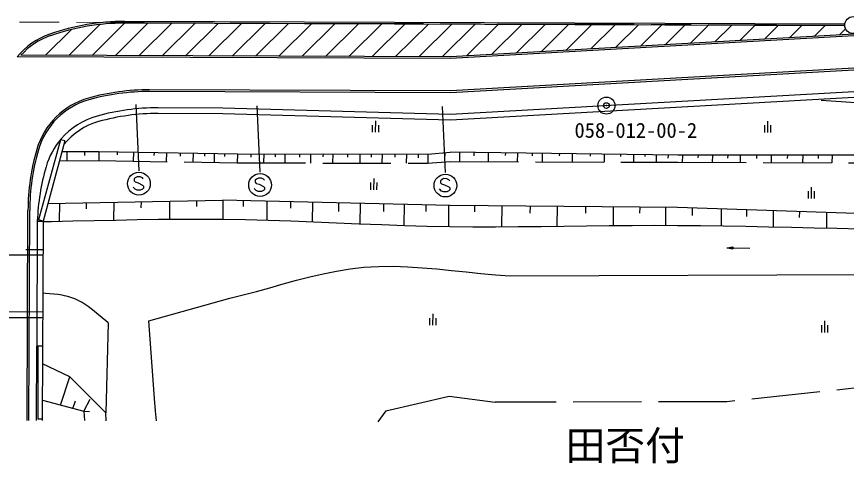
# Model space of a CAD drawing. Units: millimetres, scale not verified. Extents: x 40000 to 680000, y 20000 to 380000.
# Drawn here: x 290712 to 363613, y 249024 to 288297 of the extents above; entities that cross this region are included whole.
import ezdxf
from ezdxf.enums import TextEntityAlignment as Align

# ---------------------------------------------------------------- set-up
doc = ezdxf.new("R2010")
doc.units = ezdxf.units.MM
doc.header["$LTSCALE"] = 1000
doc.header["$PDMODE"] = 32
doc.header["$PDSIZE"] = 500
doc.linetypes.add('CHAIN', pattern=[18.5, 12, -1.5, 3.5, -1.5])
doc.linetypes.add('DASHED', pattern=[7.5, 6, -1.5])
for name, color, linetype, lineweight in [('M-BGD', 7, 'Continuous', 25), ('M-BGD-EXST', 7, 'Continuous', 25), ('M-BMK', 2, 'CHAIN', 13), ('M-BMK-SRVR', 3, 'Continuous', 25), ('M-STR-STRC', 7, 'Continuous', 25)]:
    doc.layers.add(name, color=color, linetype=linetype, lineweight=lineweight)
doc.layers.add('M-BMK-HTXT', color=7, linetype='Continuous')
doc.layers.add('M-OTRS', color=6, linetype='Continuous')
doc.styles.add('ＭＳ ゴシック', font='')
doc.styles.get('ＭＳ ゴシック').set_extended_font_data('MS Gothic')

msp = doc.modelspace()

# ---------------------------------------------------------------- linework, layer by layer
at = {"layer": 'M-BGD'}
for p, q in [((378006, 282448), (328820, 279683)), ((378034, 281949), (328828, 279183)), ((308821, 280259), (303142, 280280)), ((328820, 279683), (308821, 280259)), ((308820, 279759), (303140, 279780)), ((328828, 279183), (308820, 279759)), ((294564, 277467), (292648, 270423)), ((294950, 277362), (293034, 270318)), ((294950, 277362), (294564, 277467)), ((294695, 276427), (297933, 276439)), ((295139, 276428), (295125, 275628)), ((296677, 276435), (296672, 276099)), ((297941, 276439), (297928, 275639)), ((297933, 276439), (310111, 276244)), ((299554, 276413), (299549, 276140)), ((300979, 276391), (300966, 275591)), ((302786, 276362), (302782, 276087)), ((303871, 276344), (303858, 275544)), ((305091, 276325), (305086, 276024)), ((306222, 276307), (306209, 275507)), ((326843, 276202), (328807, 276373)), ((328336, 276332), (328332, 276050)), ((348806, 276117), (328807, 276373)), ((329628, 276362), (329615, 275560)), ((330887, 276346), (330883, 276070)), ((332148, 276330), (332135, 275550)), ((333652, 276311), (333649, 276091)), ((334714, 276297), (334701, 275540)), ((307225, 276291), (307221, 276040)), ((308078, 276277), (308065, 275477)), ((308972, 276263), (308968, 276012)), ((310117, 276244), (310104, 275444)), ((310111, 276244), (326832, 276202)), ((311290, 276241), (311284, 275931)), ((312424, 276239), (312411, 275439)), ((313424, 276236), (313420, 275976)), ((314281, 276234), (314267, 275434)), ((315574, 276231), (315570, 275946)), ((316539, 276228), (316525, 275428)), ((317634, 276226), (317630, 275976)), ((318480, 276223), (318467, 275423)), ((319785, 276220), (319780, 275946)), ((320870, 276217), (320856, 275417)), ((321860, 276215), (321856, 275947)), ((322819, 276213), (322805, 275413)), ((323950, 276210), (323946, 275947)), ((324954, 276207), (324940, 275407)), ((325996, 276205), (325991, 275873)), ((326843, 276202), (326830, 275402)), ((335998, 276281), (335995, 276072)), ((336896, 276269), (336884, 275532)), ((338394, 276250), (338390, 276053)), ((339530, 276236), (339518, 275522)), ((341109, 276215), (341106, 276031)), ((342345, 276200), (342334, 275512)), ((343776, 276181), (343773, 276010)), ((344912, 276167), (344901, 275502)), ((345899, 276154), (345897, 275993)), ((346897, 276142), (346886, 275494)), ((347940, 276128), (347935, 275857)), ((368807, 276122), (348806, 276117)), ((349200, 276117), (349189, 275486)), ((350577, 276118), (350573, 275871)), ((351836, 276118), (351825, 275477)), ((353183, 276118), (353178, 275852)), ((354280, 276118), (354269, 275469)), ((355724, 276119), (355719, 275835)), ((357013, 276119), (357002, 275460)), ((358426, 276119), (358421, 275816)), ((359780, 276120), (359769, 275451)), ((361127, 276120), (361122, 275829)), ((362354, 276120), (362342, 275443)), ((293453, 271861), (308791, 272148)), ((296827, 271924), (296823, 271414)), ((299247, 271970), (299237, 270414)), ((301643, 272014), (301640, 271491)), ((304158, 272061), (304147, 270489)), ((306530, 272106), (306527, 271608)), ((328790, 271703), (308791, 272148)), ((308842, 272147), (308830, 270491)), ((310625, 272107), (310622, 271616)), ((312706, 272061), (312695, 270407)), ((314787, 272015), (314783, 271447)), ((316701, 271972), (316689, 270264)), ((319000, 271921), (318994, 271170)), ((294474, 271880), (294463, 270314)), ((320890, 271879), (320877, 270085)), ((322954, 271833), (322950, 271163)), ((324756, 271793), (324743, 269951)), ((326676, 271750), (326672, 271156)), ((328667, 271705), (328653, 269843)), ((348789, 271517), (328790, 271703)), ((330934, 271683), (330930, 271127)), ((333334, 271661), (333321, 269825)), ((335819, 271637), (335815, 271031)), ((338192, 271615), (338180, 269867)), ((340705, 271592), (340701, 271028)), ((343125, 271570), (343113, 269930)), ((345451, 271548), (345447, 271013)), ((347731, 271527), (347720, 269952)), ((368787, 270842), (348789, 271517)), ((350057, 271474), (350053, 270811)), ((352616, 271388), (352606, 269902)), ((354826, 271313), (354822, 270721)), ((357175, 271234), (357165, 269815)), ((359478, 271156), (359474, 270632)), ((361874, 271075), (361864, 269709)), ((292534, 270320), (292492, 259320)), ((292534, 270320), (293034, 270318)), ((293034, 270318), (292648, 270423)), ((293034, 270318), (292968, 252918)), ((353134, 267959), (353626, 268046)), ((353134, 267959), (355134, 267957)), ((353134, 267959), (353626, 267872)), ((353139, 267958), (353139, 267960)), ((353141, 267958), (353142, 267961)), ((353144, 267958), (353144, 267961)), ((353146, 267957), (353147, 267962)), ((353149, 267957), (353150, 267962)), ((353151, 267956), (353152, 267963)), ((353154, 267956), (353155, 267963)), ((353156, 267955), (353158, 267963)), ((353159, 267955), (353160, 267964)), ((353161, 267955), (353163, 267964)), ((353164, 267954), (353166, 267965)), ((353166, 267954), (353168, 267965)), ((353168, 267953), (353171, 267966)), ((353171, 267953), (353173, 267966)), ((353173, 267952), (353176, 267967)), ((353176, 267952), (353179, 267967)), ((353178, 267951), (353181, 267968)), ((353181, 267951), (353184, 267968)), ((353183, 267951), (353187, 267969)), ((353186, 267950), (353189, 267969)), ((353188, 267950), (353192, 267969)), ((353191, 267949), (353194, 267970)), ((353193, 267949), (353197, 267970)), ((353196, 267948), (353200, 267971)), ((353198, 267948), (353202, 267971)), ((353200, 267948), (353205, 267972)), ((353203, 267947), (353208, 267972)), ((353205, 267947), (353210, 267973)), ((353208, 267946), (353213, 267973)), ((353210, 267946), (353215, 267974)), ((353213, 267945), (353218, 267974)), ((353215, 267945), (353221, 267975)), ((353218, 267944), (353223, 267975)), ((353220, 267944), (353226, 267975)), ((353223, 267944), (353229, 267976)), ((353225, 267943), (353231, 267976)), ((353228, 267943), (353234, 267977)), ((353230, 267942), (353236, 267977)), ((353232, 267942), (353239, 267978)), ((353235, 267941), (353242, 267978)), ((353237, 267941), (353244, 267979)), ((353240, 267941), (353247, 267979)), ((353242, 267940), (353250, 267980)), ((353245, 267940), (353252, 267980)), ((353247, 267939), (353255, 267980)), ((353250, 267939), (353257, 267981)), ((353252, 267938), (353260, 267981)), ((353255, 267938), (353263, 267982)), ((353257, 267937), (353265, 267982)), ((353260, 267937), (353268, 267983)), ((353262, 267937), (353271, 267983)), ((353264, 267936), (353273, 267984)), ((353267, 267936), (353276, 267984)), ((353269, 267935), (353278, 267985)), ((353272, 267935), (353281, 267985)), ((353274, 267934), (353284, 267986)), ((353277, 267934), (353286, 267986)), ((353279, 267934), (353289, 267986)), ((353282, 267933), (353292, 267987)), ((353284, 267933), (353294, 267987)), ((353287, 267932), (353297, 267988)), ((353289, 267932), (353299, 267988)), ((353292, 267931), (353302, 267989)), ((353294, 267931), (353305, 267989)), ((353296, 267930), (353307, 267990)), ((353299, 267930), (353310, 267990)), ((353301, 267930), (353313, 267991)), ((353304, 267929), (353315, 267991)), ((353306, 267929), (353318, 267992)), ((353309, 267928), (353320, 267992)), ((353311, 267928), (353323, 267992)), ((353314, 267927), (353326, 267993)), ((353316, 267927), (353328, 267993)), ((353319, 267927), (353331, 267994)), ((353321, 267926), (353334, 267994)), ((353324, 267926), (353336, 267995)), ((353326, 267925), (353339, 267995)), ((353328, 267925), (353341, 267996)), ((353331, 267924), (353344, 267996)), ((353333, 267924), (353347, 267997)), ((353336, 267924), (353349, 267997)), ((353338, 267923), (353352, 267998)), ((353341, 267923), (353355, 267998)), ((353343, 267922), (353357, 267998)), ((353346, 267922), (353360, 267999)), ((353348, 267921), (353362, 267999)), ((353351, 267921), (353365, 268000)), ((353353, 267920), (353368, 268000)), ((353356, 267920), (353370, 268001)), ((353358, 267920), (353373, 268001)), ((353360, 267919), (353376, 268002)), ((353363, 267919), (353378, 268002)), ((353365, 267918), (353381, 268003)), ((353368, 267918), (353383, 268003)), ((353370, 267917), (353386, 268004)), ((353373, 267917), (353389, 268004)), ((353375, 267917), (353391, 268004)), ((353378, 267916), (353394, 268005)), ((353380, 267916), (353397, 268005)), ((353383, 267915), (353399, 268006)), ((353385, 267915), (353402, 268006)), ((353388, 267914), (353404, 268007)), ((353390, 267914), (353407, 268007)), ((353392, 267913), (353410, 268008)), ((353395, 267913), (353412, 268008)), ((353397, 267913), (353415, 268009)), ((353400, 267912), (353418, 268009)), ((353402, 267912), (353420, 268009)), ((353405, 267911), (353423, 268010)), ((353407, 267911), (353426, 268010)), ((353410, 267910), (353428, 268011)), ((353412, 267910), (353431, 268011)), ((353415, 267910), (353433, 268012)), ((353417, 267909), (353436, 268012)), ((353420, 267909), (353439, 268013)), ((353422, 267908), (353441, 268013)), ((353424, 267908), (353444, 268014)), ((353427, 267907), (353447, 268014)), ((353429, 267907), (353449, 268015)), ((353432, 267906), (353452, 268015)), ((353434, 267906), (353454, 268015)), ((353437, 267906), (353457, 268016)), ((353439, 267905), (353460, 268016)), ((353442, 267905), (353462, 268017)), ((353444, 267904), (353465, 268017)), ((353447, 267904), (353468, 268018)), ((353449, 267903), (353470, 268018)), ((353452, 267903), (353473, 268019)), ((353454, 267903), (353475, 268019)), ((353456, 267902), (353478, 268020)), ((353459, 267902), (353481, 268020)), ((353461, 267901), (353483, 268021)), ((353464, 267901), (353486, 268021)), ((353466, 267900), (353489, 268021)), ((353469, 267900), (353491, 268022)), ((353471, 267899), (353494, 268022)), ((353474, 267899), (353496, 268023)), ((353476, 267899), (353499, 268023)), ((353479, 267898), (353502, 268024)), ((353481, 267898), (353504, 268024)), ((353484, 267897), (353507, 268025)), ((353486, 267897), (353510, 268025)), ((353488, 267896), (353512, 268026)), ((353491, 267896), (353515, 268026)), ((353493, 267896), (353517, 268027)), ((353496, 267895), (353520, 268027)), ((353498, 267895), (353523, 268027)), ((353501, 267894), (353525, 268028)), ((353503, 267894), (353528, 268028)), ((353506, 267893), (353531, 268029)), ((353508, 267893), (353533, 268029)), ((353511, 267893), (353536, 268030)), ((353513, 267892), (353538, 268030)), ((353516, 267892), (353541, 268031)), ((353518, 267891), (353544, 268031)), ((353520, 267891), (353546, 268032)), ((353523, 267890), (353549, 268032)), ((353525, 267890), (353552, 268032)), ((353528, 267889), (353554, 268033)), ((353530, 267889), (353557, 268033)), ((353533, 267889), (353559, 268034)), ((353535, 267888), (353562, 268034)), ((353538, 267888), (353565, 268035)), ((353540, 267887), (353567, 268035)), ((353543, 267887), (353570, 268036)), ((353545, 267886), (353573, 268036)), ((353548, 267886), (353575, 268037)), ((353550, 267886), (353578, 268037)), ((353552, 267885), (353580, 268038)), ((353555, 267885), (353583, 268038)), ((353557, 267884), (353586, 268038)), ((353560, 267884), (353588, 268039)), ((353562, 267883), (353591, 268039)), ((353565, 267883), (353594, 268040)), ((353567, 267882), (353596, 268040)), ((353570, 267882), (353599, 268041)), ((353572, 267882), (353601, 268041)), ((353575, 267881), (353604, 268042)), ((353577, 267881), (353607, 268042)), ((353580, 267880), (353609, 268043)), ((353582, 267880), (353612, 268043)), ((353584, 267879), (353615, 268044)), ((353587, 267879), (353617, 268044)), ((353589, 267879), (353620, 268044)), ((353592, 267878), (353622, 268045)), ((353594, 267878), (353625, 268045)), ((353597, 267877), (353626, 268039)), ((353599, 267877), (353626, 268025)), ((353602, 267876), (353626, 268011)), ((353604, 267876), (353626, 267997)), ((353607, 267875), (353626, 267983)), ((353609, 267875), (353626, 267969)), ((353612, 267875), (353626, 267956)), ((353614, 267874), (353626, 267942)), ((353616, 267874), (353626, 267928)), ((353619, 267873), (353626, 267914)), ((353621, 267873), (353626, 267900)), ((353624, 267872), (353626, 267886)), ((353626, 268046), (353626, 267872)), ((334082, 265517), (379450, 265689)), ((302318, 261550), (309454, 263550)), ((298770, 261381), (298552, 253471)), ((302816, 254715), (302318, 261550)), ((292468, 252795), (292492, 259320)), ((292992, 259318), (292492, 259320)), ((292592, 259320), (292568, 252920)), ((294561, 254157), (295383, 256619)), ((292974, 254582), (296612, 253608)), ((295654, 253864), (295875, 254525)), ((296612, 253608), (297164, 254677)), ((296612, 253608), (296675, 252781)), ((296612, 253608), (297111, 253572)), ((298588, 252774), (298552, 253471)), ((292968, 252918), (292568, 252920)), ((292968, 252918), (292968, 252794))]:
    msp.add_line(p, q, dxfattribs=at)
at = {"layer": 'M-BGD', "linetype": 'DASHED'}
for p, q in [((361410, 280960), (368823, 280422)), ((294478, 275626), (297928, 275639)), ((297928, 275639), (310104, 275444)), ((310104, 275444), (326830, 275402)), ((326830, 275402), (328804, 275563)), ((328804, 275563), (348804, 275487)), ((348804, 275487), (368804, 275422)), ((284024, 267852), (293024, 267818)), ((293023, 267318), (284023, 267352)), ((293002, 261818), (284002, 261852)), ((293004, 262318), (284004, 262352)), ((295383, 256619), (292987, 257783)), ((298552, 253471), (295383, 256619)), ((368731, 256112), (353118, 254437)), ((323147, 253635), (328726, 254933)), ((328726, 254933), (332744, 254410)), ((353118, 254437), (332744, 254410)), ((323147, 253635), (322437, 252690))]:
    msp.add_line(p, q, dxfattribs=at)
at = {"layer": 'M-BGD'}
for points in [[(293025, 270285), (293775, 270300), (295657, 270339), (297539, 270379), (299421, 270417), (301303, 270451), (303184, 270478), (305066, 270496), (306948, 270501), (308830, 270491), (310826, 270461), (312822, 270409), (314817, 270341), (316812, 270262), (318807, 270178), (320801, 270092), (322796, 270011), (324791, 269939), (326787, 269881), (328783, 269843), (330783, 269825), (332783, 269823), (334783, 269833), (336783, 269852), (338783, 269877), (340783, 269902), (342783, 269926), (344783, 269944), (346783, 269952), (348783, 269947), (350783, 269929), (352783, 269901), (354783, 269865), (356783, 269824), (358783, 269780), (360782, 269735), (362782, 269691), (364782, 269652)], [(309454, 263550), (310628, 263836), (311797, 264146), (312965, 264470), (314131, 264797), (315299, 265117), (316470, 265420), (317645, 265696), (318826, 265935), (320014, 266127), (321211, 266261), (322496, 266335), (323782, 266346), (325069, 266307), (326356, 266227), (327643, 266118), (328931, 265991), (330219, 265856), (331507, 265725), (332795, 265608), (334082, 265517)], [(298770, 261381), (298515, 261580), (298264, 261785), (298016, 261995), (297768, 262206), (297519, 262415), (297267, 262619), (297010, 262814), (296746, 262999), (296474, 263170), (296191, 263324), (296017, 263406), (295840, 263482), (295659, 263550), (295476, 263612), (295291, 263667), (295104, 263716), (294915, 263760), (294725, 263798), (294535, 263830), (294344, 263858), (293262, 263965), (293010, 263975)], [(303015, 252758), (302921, 253651), (302816, 254715)]]:
    msp.add_lwpolyline(points, dxfattribs=at)
for centre, radius, start, end in [((303069, 260780), 19500, 89.78384, 105.72621), ((299545, 273294), 6500, 105.72621, 139.17128), ((303069, 260780), 19000, 89.78384, 105.72621), ((299545, 273294), 6000, 105.72621, 141.27675), ((299545, 273294), 6500, 139.17128, 163.84147), ((312573, 269555), 20054, 163.94009, 177.81306)]:
    msp.add_arc(centre, radius, start, end, dxfattribs=at)
at = {"layer": 'M-BGD-EXST'}
for p, q in [((301181, 280565), (301451, 274750)), ((311823, 280444), (312093, 274629)), ((328103, 280397), (328373, 274582)), ((321963, 278763), (321959, 278130)), ((322233, 279128), (322226, 278128)), ((322497, 278760), (322492, 278126)), ((356423, 278754), (356418, 278121)), ((356692, 279119), (356685, 278119)), ((356956, 278751), (356952, 278117)), ((301137, 274128), (301041, 274044)), ((301309, 274220), (301137, 274128)), ((301581, 274216), (301309, 274220)), ((301761, 274124), (301581, 274216)), ((301845, 274040), (301761, 274124)), ((301041, 274044), (301041, 273855)), ((301041, 273855), (301129, 273759)), ((301129, 273759), (301388, 273679)), ((301388, 273679), (301761, 273491)), ((301761, 273491), (301849, 273399)), ((301849, 273399), (301849, 273227)), ((311779, 274007), (311682, 273923)), ((311682, 273923), (311682, 273734)), ((311682, 273734), (311770, 273638)), ((311770, 273638), (312030, 273558)), ((311951, 274099), (311779, 274007)), ((312223, 274094), (311951, 274099)), ((312030, 273558), (312403, 273370)), ((312403, 274002), (312223, 274094)), ((312487, 273919), (312403, 274002)), ((321815, 273706), (321811, 273073)), ((322085, 274071), (322078, 273071)), ((322349, 273703), (322344, 273069)), ((328059, 273960), (327963, 273876)), ((327963, 273876), (327963, 273688)), ((327963, 273688), (328050, 273591)), ((328050, 273591), (328310, 273512)), ((328231, 274052), (328059, 273960)), ((328503, 274048), (328231, 274052)), ((328310, 273512), (328683, 273323)), ((328683, 273956), (328503, 274048)), ((328767, 273872), (328683, 273956)), ((301129, 273135), (300953, 273315)), ((301300, 273051), (301129, 273135)), ((301581, 273051), (301300, 273051)), ((301761, 273139), (301581, 273051)), ((301849, 273227), (301761, 273139)), ((311770, 273014), (311594, 273194)), ((311942, 272930), (311770, 273014)), ((312223, 272930), (311942, 272930)), ((312403, 273018), (312223, 272930)), ((312403, 273370), (312491, 273278)), ((312491, 273106), (312403, 273018)), ((312491, 273278), (312491, 273106)), ((328050, 272967), (327875, 273147)), ((328222, 272883), (328050, 272967)), ((328503, 272883), (328222, 272883)), ((328683, 272971), (328503, 272883)), ((328683, 273323), (328771, 273231)), ((328771, 273059), (328683, 272971)), ((328771, 273231), (328771, 273059)), ((360247, 272942), (360242, 272309)), ((360516, 273307), (360509, 272307)), ((360780, 272938), (360775, 272305)), ((327001, 261798), (326997, 261165)), ((327271, 262163), (327264, 261163)), ((327535, 261794), (327530, 261161)), ((361421, 261176), (361417, 260543)), ((361690, 261541), (361683, 260541)), ((361954, 261172), (361950, 260539))]:
    msp.add_line(p, q, dxfattribs=at)
for centre in [(301461, 273613), (312102, 273492), (328383, 273446)]:
    msp.add_circle(centre, 1000, dxfattribs=at)
at = {"layer": 'M-BMK'}
msp.add_line((363462, 287549), (264963, 287908), dxfattribs=at)
at = {"layer": 'M-BMK-SRVR'}
for centre in [(364212, 287547), (342529, 280472)]:
    msp.add_circle(centre, 750, dxfattribs=at)
at = {"layer": 'M-OTRS'}
msp.add_point((342529, 280472), dxfattribs=at)
at = {"layer": 'M-STR-STRC'}
for p, q in [((298034, 287603), (295295, 284885)), ((300206, 287716), (297345, 284877)), ((302256, 287708), (299396, 284869)), ((363465, 287478), (300201, 287716)), ((363467, 287628), (300202, 287866)), ((304307, 287701), (301446, 284862)), ((306358, 287693), (303497, 284854)), ((308408, 287685), (305548, 284846)), ((310459, 287678), (307598, 284838)), ((312509, 287670), (309649, 284831)), ((314560, 287662), (311699, 284823)), ((316611, 287654), (313750, 284815)), ((318661, 287647), (315801, 284807)), ((320712, 287639), (317851, 284800)), ((322762, 287631), (319902, 284792)), ((324813, 287623), (321952, 284784)), ((326864, 287616), (324003, 284776)), ((328914, 287608), (326054, 284769)), ((330965, 287600), (328104, 284761)), ((376347, 287429), (328835, 284758)), ((378905, 287422), (328843, 284608)), ((333015, 287592), (330239, 284837)), ((335066, 287585), (332421, 284960)), ((337117, 287577), (334603, 285082)), ((339167, 287569), (336785, 285205)), ((341218, 287561), (338967, 285328)), ((343268, 287554), (341149, 285450)), ((345319, 287546), (343331, 285573)), ((347370, 287538), (345513, 285696)), ((349420, 287531), (347695, 285818)), ((351471, 287523), (349877, 285941)), ((353521, 287515), (352059, 286064)), ((355572, 287507), (354241, 286186)), ((357623, 287500), (356423, 286309)), ((359673, 287492), (358605, 286432)), ((361724, 287484), (360787, 286554)), ((363530, 287234), (362969, 286677)), ((295534, 287165), (293244, 284892)), ((328838, 284608), (290759, 284752)), ((328839, 284758), (291087, 284901)), ((378836, 284570), (328825, 281758)), ((378840, 284419), (328829, 281608)), ((328829, 281608), (302397, 281708)), ((328825, 281758), (302398, 281858)), ((291643, 252798), (291712, 271252)), ((291793, 252798), (291862, 271252))]:
    msp.add_line(p, q, dxfattribs=at)
for centre, radius, start, end in [((300128, 268291), 19575, 89.78384, 109.34077), ((300128, 268291), 19425, 89.78384, 109.34077), ((295822, 280558), 6575, 109.34077, 140.36508), ((295822, 280558), 6425, 109.34077, 137.47287), ((302324, 262283), 19575, 89.78384, 105.7256), ((302324, 262283), 19425, 89.78384, 105.7256), ((298801, 274796), 6575, 105.7256, 163.84172), ((298801, 274796), 6425, 105.7256, 163.84172), ((311287, 271179), 19575, 163.84172, 179.78384), ((311287, 271179), 19425, 163.84172, 179.78384)]:
    msp.add_arc(centre, radius, start, end, dxfattribs=at)

# ---------------------------------------------------------------- texts
at = {"layer": 'M-BMK-HTXT', "style": 'ＭＳ ゴシック'}
msp.add_text('田否付', height=2566, dxfattribs=at).set_placement((338930, 248541), align=Align.BOTTOM_LEFT)
at = {"layer": 'M-BMK-SRVR', "style": 'ＭＳ ゴシック'}
msp.add_text('058-012-00-2', height=1320, dxfattribs=at).set_placement((345114, 278300), align=Align.MIDDLE_CENTER)

doc.saveas('drawing.dxf')
